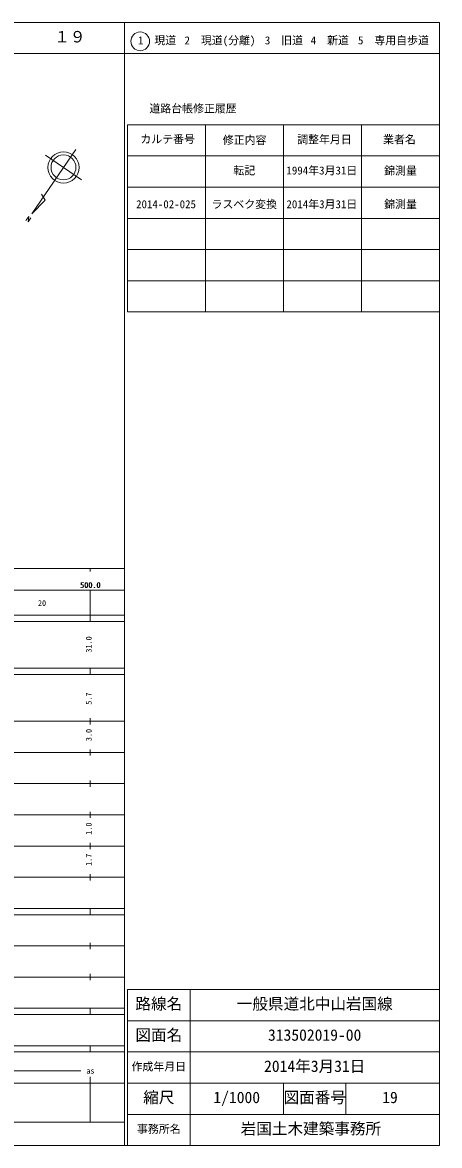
# Model space of a CAD drawing. Units: millimetres, scale not verified. Extents: x 61703 to 701703, y 4439 to 364439.
# Drawn here: x 567990 to 701703, y 4439 to 364439 of the extents above; entities that cross this region are included whole.
import ezdxf
from ezdxf.enums import TextEntityAlignment as Align

# ---------------------------------------------------------------- set-up
doc = ezdxf.new("R2010")
doc.units = ezdxf.units.MM
doc.header["$LTSCALE"] = 1000
doc.layers.add('S-SUV', color=7, linetype='Continuous', lineweight=13)
doc.styles.add('ＭＳ ゴシック', font='')
doc.styles.get('ＭＳ ゴシック').set_extended_font_data('MS Gothic')

msp = doc.modelspace()

# ---------------------------------------------------------------- linework, layer by layer
at = {"layer": 'S-SUV'}
for p, q in [((701703, 364439), (61703, 364439)), ((600703, 364439), (600703, 354439)), ((701703, 4439), (701703, 364439)), ((61703, 354439), (701703, 354439)), ((600703, 4439), (600703, 354439)), ((601703, 331636), (601703, 271636)), ((601703, 331636), (701703, 331636)), ((626703, 331636), (626703, 271636)), ((651703, 331636), (651703, 271636)), ((676703, 331636), (676703, 271636)), ((571019, 303093), (585082, 323763)), ((575357, 321913), (586932, 314038)), ((601703, 321636), (701703, 321636)), ((601703, 311636), (701703, 311636)), ((571019, 303093), (575221, 307492)), ((575221, 307492), (574130, 309443)), ((569988, 302226), (569124, 300941)), ((569780, 300496), (569988, 302226)), ((570648, 301772), (569780, 300496)), ((601703, 301636), (701703, 301636)), ((601703, 291636), (701703, 291636)), ((601703, 281636), (701703, 281636)), ((601703, 271636), (701703, 271636)), ((61703, 189439), (600703, 189439)), ((589703, 189439), (589703, 188439)), ((89703, 182439), (600703, 182439)), ((589703, 172439), (589703, 182439)), ((61703, 174439), (600703, 174439)), ((61703, 172439), (600703, 172439)), ((61703, 157439), (600703, 157439)), ((61703, 155439), (600703, 155439)), ((589703, 155439), (589703, 157439)), ((61703, 140439), (600703, 140439)), ((589703, 139439), (589703, 141439)), ((67703, 130439), (600703, 130439)), ((589703, 129439), (589703, 131439)), ((73703, 120439), (600703, 120439)), ((589703, 119439), (589703, 121439)), ((67703, 110439), (600703, 110439)), ((589703, 109439), (589703, 111439)), ((589703, 99439), (589703, 101439)), ((73703, 100439), (600703, 100439)), ((67703, 90439), (600703, 90439)), ((589703, 89439), (589703, 91439)), ((61703, 80439), (600703, 80439)), ((589703, 78439), (589703, 80439)), ((61703, 78439), (600703, 78439)), ((70703, 68439), (600703, 68439)), ((589703, 67439), (589703, 69439)), ((61703, 58439), (600703, 58439)), ((589703, 57439), (589703, 59439)), ((701703, 54439), (601703, 54439)), ((601703, 54439), (601703, 4439)), ((621703, 54439), (621703, 4439)), ((61703, 48439), (600703, 48439)), ((589703, 46439), (589703, 48439)), ((61703, 46439), (600703, 46439)), ((701703, 44439), (601703, 44439)), ((61703, 36439), (600703, 36439)), ((589703, 34439), (589703, 36439)), ((61703, 34439), (600703, 34439)), ((701703, 34439), (601703, 34439)), ((92703, 28439), (586703, 28439)), ((589703, 11939), (589703, 26439)), ((61703, 24439), (600703, 24439)), ((701703, 24439), (601703, 24439)), ((651703, 24439), (651703, 14439)), ((671703, 24439), (671703, 14439)), ((701703, 14439), (601703, 14439)), ((89703, 11939), (600703, 11939)), ((61703, 4439), (701703, 4439))]:
    msp.add_line(p, q, dxfattribs=at)
for centre, radius in [((605734, 358397), 3000), ((581145, 317976), 5000), ((581145, 317976), 4000)]:
    msp.add_circle(centre, radius, dxfattribs=at)

# ---------------------------------------------------------------- texts
at = {"layer": 'S-SUV', "style": 'ＭＳ ゴシック'}
for s, height, p in [('１９', 3666, (578200, 356939)), ('1\u3000現道', 2566, (605026, 356647)), ('2\u3000現道(分離)', 2566, (619947, 356647)), ('3\u3000旧道', 2566, (645699, 356647)), ('4\u3000新道', 2566, (660402, 356647)), ('5\u3000専用自歩道', 2566, (675556, 356647)), ('道路台帳修正履歴', 2566, (608671, 334802)), ('カルテ番号', 2566, (605792, 324966)), ('修正内容', 2566, (632212, 324712)), ('調整年月日', 2566, (656042, 324886)), ('業者名', 2566, (683587, 324886)), ('転記', 2566, (635599, 314935)), ('1994年3月31日', 2566, (652614, 314935)), ('錦測量', 2566, (683951, 314878)), ('2014-02-025', 2566, (604417, 304122)), ('ラスベク変換', 2566, (628599, 304122)), ('2014年3月31日', 2566, (652614, 304122)), ('錦測量', 2566, (683951, 304122)), ('500.0', 1833, (586422, 182634)), ('500.0', 1833, (586578, 182634)), ('20', 1833, (572953, 176844)), ('路線名', 3666, (604203, 46939)), ('路線名', 3666, (604203, 46939)), ('一般県道北中山岩国線', 3666, (636703, 46939)), ('図面名', 3666, (604203, 36939)), ('図面名', 3666, (604203, 36939)), ('313502019-00', 3666, (646703, 36939)), ('as', 1833, (588453, 26939)), ('作成年月日', 2566, (602953, 27689)), ('作成年月日', 2566, (602953, 27689)), ('2014年3月31日', 3666, (645453, 26939)), ('縮尺', 3666, (606703, 16939)), ('縮尺', 3666, (606703, 16939)), ('1/1000', 3666, (629203, 16939)), ('図面番号', 3666, (651703, 16939)), ('図面番号', 3666, (651703, 16939)), ('19', 3666, (683328, 16939)), ('事務所名', 2566, (604703, 7689)), ('事務所名', 2566, (604703, 7689)), ('岩国土木建築事務所 ', 3666, (637953, 6939))]:
    msp.add_text(s, height=height, dxfattribs=at).set_placement(p, align=Align.BOTTOM_LEFT)
for s, p in [('31.0', (590703, 162439)), ('5.7', (590703, 145738)), ('3.0', (590703, 134064)), ('1.0', (590703, 104064)), ('1.7', (590703, 94064))]:
    msp.add_text(s, height=1833, rotation=90, dxfattribs=at).set_placement(p, align=Align.BOTTOM_LEFT)

doc.saveas('drawing.dxf')
